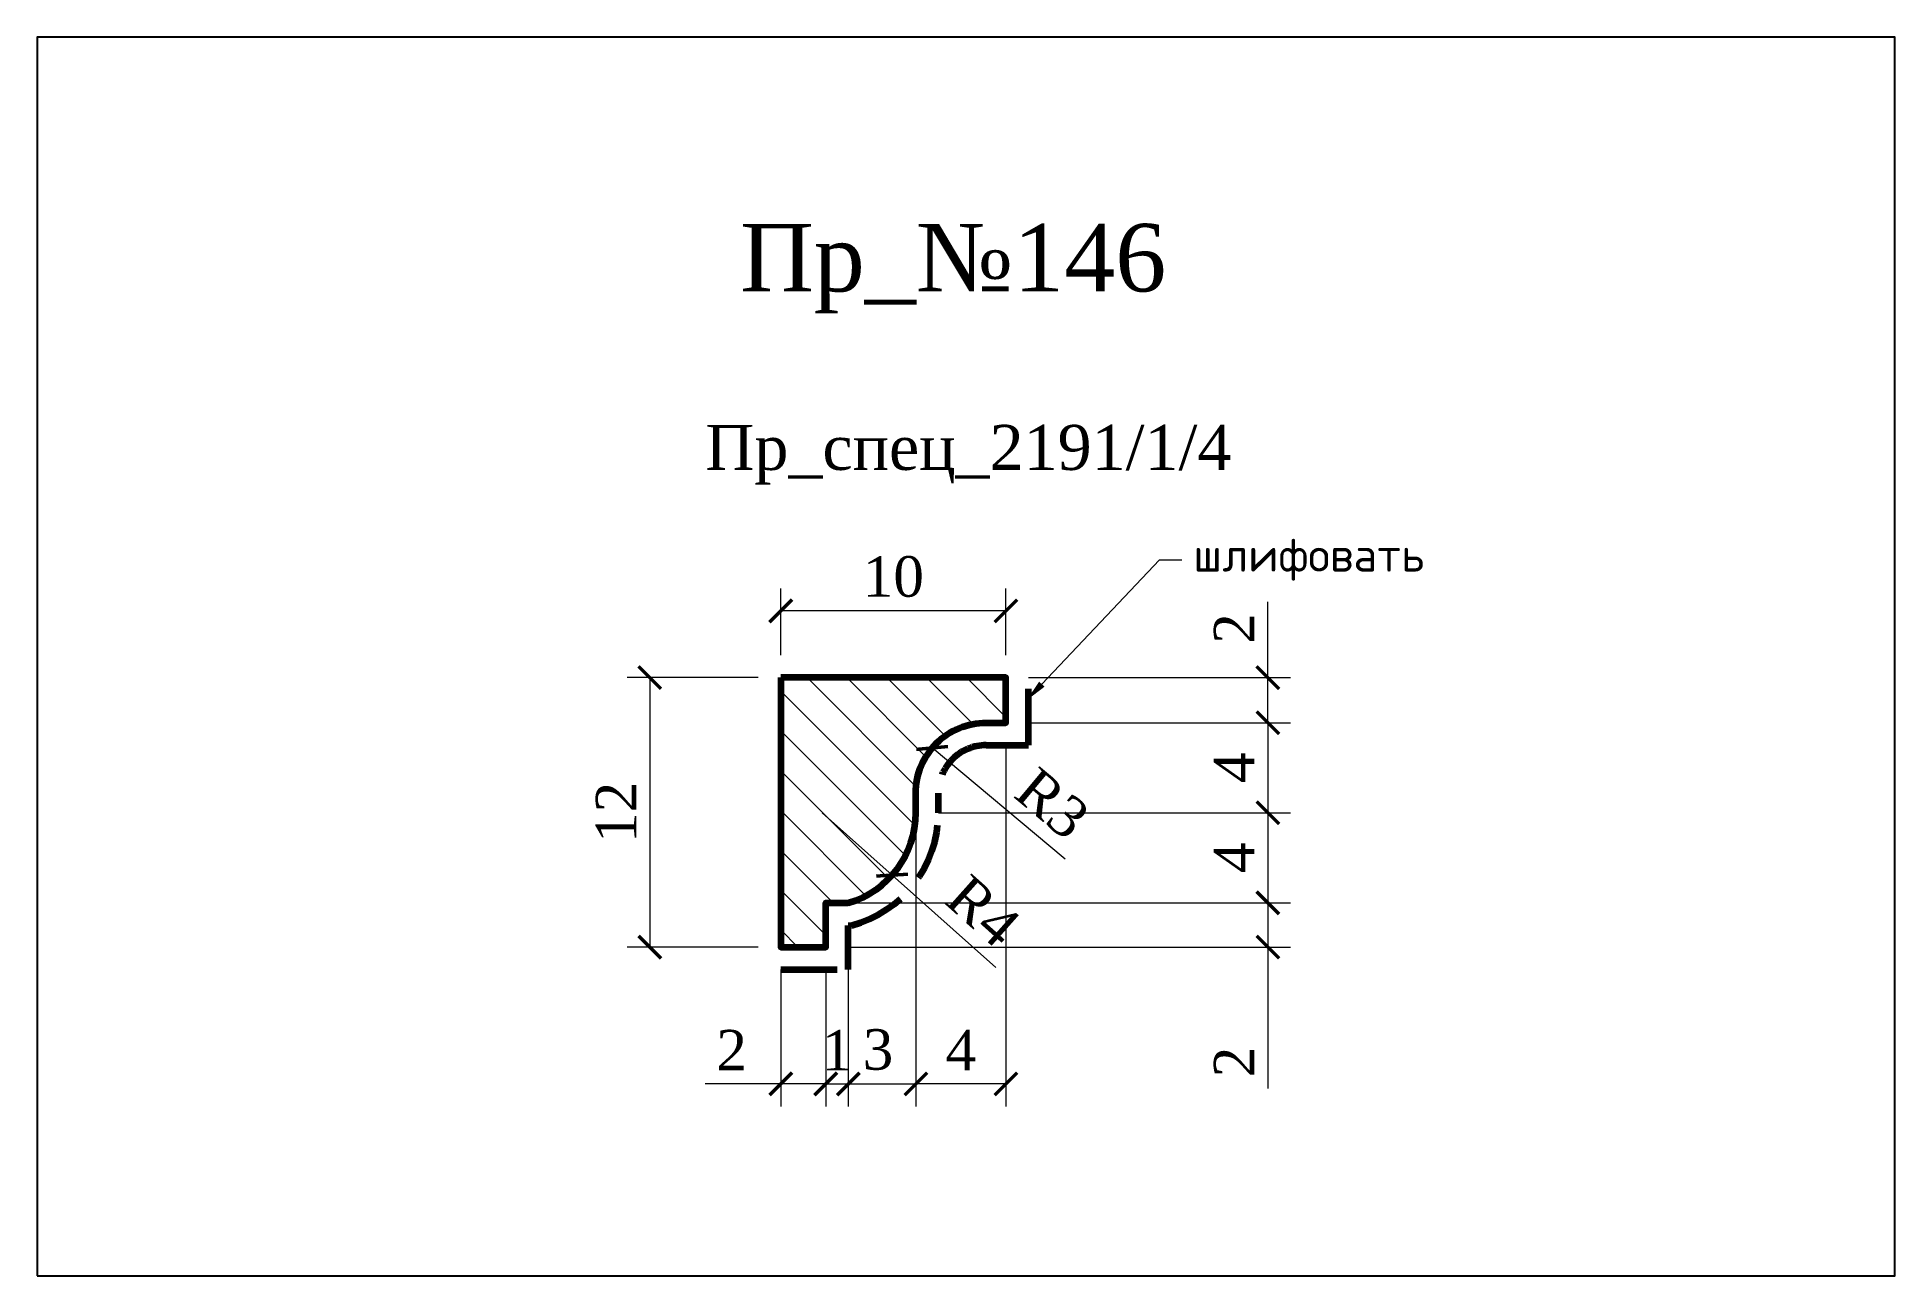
# Model space of a CAD drawing. Header units: millimetres. Extents: x 305288.6 to 305371.1, y -91211.8 to -91156.8.
import ezdxf
from ezdxf import colors
from ezdxf.entities.mleader import LeaderData, LeaderLine
from ezdxf.math import Vec2, Vec3

# ---------------------------------------------------------------- set-up
doc = ezdxf.new("R2010")
doc.units = ezdxf.units.MM
doc.header["$MEASUREMENT"] = 0
doc.linetypes.add('HIDDEN', pattern=[0.375, 0.25, -0.125])
doc.layers.add('Outside panel', color=7, linetype='Continuous', lineweight=18, true_color=0x7f5e57)
doc.layers.add('линия 50', color=1, linetype='Continuous', lineweight=211)
doc.layers.add('служебный слой РАЗМЕРЫ', color=7, linetype='Continuous', lineweight=9)
doc.layers.add('размеры в модели', color=7, linetype='Continuous')
doc.styles.add('ELECT', font='times.ttf')
doc.styles.get("Standard").update_dxf_attribs({"font": 'times.ttf'})
doc.styles.add('ЕСКД профили текст', font='isocpeur.ttf')
doc.dimstyles.new('M_1', dxfattribs={"dimtxt": 1.8, "dimasz": 1, "dimexe": 1, "dimexo": 1, "dimgap": 0.6, "dimtad": 1, "dimdec": 0, "dimdsep": 46, "dimtxsty": 'Standard', "dimblk": 'ARCHTICK', "dimcen": -5, "dimclrd": 7, "dimclre": 7, "dimclrt": 7, "dimadec": 0, "dimazin": 0, "dimtfac": 1, "dimtdec": 0, "dimtmove": 0, "dimatfit": 3, "dimfxl": 1, "dimtolj": 1, "dimtzin": 0, "dimlwd": 5, "dimlwe": 5, "dimarcsym": 0})

# ---------------------------------------------------------------- blocks, each defined once
blk = doc.blocks.new('_ArchTick')
at = {"color": 0, "linetype": 'ByBlock', "const_width": 0.15}
blk.add_lwpolyline([(-0.5, -0.5), (0.5, 0.5)], dxfattribs=at)
blk = doc.blocks.new('*D13')
at = {"layer": 'Defpoints', "color": 0, "ltscale": 1000, "transparency": 16777216}
for p in [(305323.415, -91191.288), (305326.527, -91194.058)]:
    blk.add_point(p, dxfattribs=at)
at = {"layer": 'размеры в модели', "color": 7, "lineweight": 5, "ltscale": 1000, "transparency": 16777216}
for p in [(305323.415, -91191.288), (305331.131, -91198.157)]:
    blk.add_line(p, (305326.527, -91194.058), dxfattribs=at)
at = {"layer": 'размеры в модели', "color": 7, "lineweight": 5, "ltscale": 1000, "transparency": 16777216, "rotation": 138.3188515539282}
blk.add_blockref('_ArchTick', (305326.527, -91194.058), dxfattribs=at)
at = {"layer": 'размеры в модели', "color": 7, "ltscale": 1000, "transparency": 16777216, "insert": (305330.573, -91195.653), "char_height": 1.8, "attachment_point": 5, "rotation": 318.31885}
blk.add_mtext('\\A1;R4', dxfattribs=at)
blk = doc.blocks.new('*D12')
at = {"layer": 'Defpoints', "color": 0, "ltscale": 1000, "transparency": 16777216}
for p in [(305328.307, -91188.41), (305330.707, -91190.413)]:
    blk.add_point(p, dxfattribs=at)
at = {"layer": 'размеры в модели', "color": 7, "lineweight": 5, "ltscale": 1000, "transparency": 16777216}
blk.add_line((305334.217, -91193.342), (305328.307, -91188.41), dxfattribs=at)
at = {"layer": 'размеры в модели', "color": 7, "lineweight": 5, "ltscale": 1000, "transparency": 16777216, "rotation": 140.1580094953358}
blk.add_blockref('_ArchTick', (305328.307, -91188.41), dxfattribs=at)
at = {"layer": 'размеры в модели', "color": 7, "ltscale": 1000, "transparency": 16777216, "insert": (305333.639, -91190.885), "char_height": 1.8, "attachment_point": 5, "rotation": 320.15801}
blk.add_mtext('\\A1;R3', dxfattribs=at)
blk = doc.blocks.new('*D11')
at = {"layer": 'Defpoints', "color": 0, "ltscale": 1000, "transparency": 16777216}
for p in [(305327.582, -91191.288), (305324.582, -91195.288), (305327.582, -91203.326)]:
    blk.add_point(p, dxfattribs=at)
at = {"layer": 'размеры в модели', "color": 7, "lineweight": 5, "ltscale": 1000, "transparency": 16777216}
for p, q in [((305327.582, -91192.288), (305327.582, -91204.326)), ((305324.582, -91196.288), (305324.582, -91204.326)), ((305324.582, -91203.326), (305327.582, -91203.326))]:
    blk.add_line(p, q, dxfattribs=at)
at = {"layer": 'размеры в модели', "color": 7, "lineweight": 5, "ltscale": 1000, "transparency": 16777216, "rotation": 180}
blk.add_blockref('_ArchTick', (305324.582, -91203.326), dxfattribs=at)
at = {"layer": 'размеры в модели', "color": 7, "lineweight": 5, "ltscale": 1000, "transparency": 16777216}
blk.add_blockref('_ArchTick', (305327.582, -91203.326), dxfattribs=at)
at = {"layer": 'размеры в модели', "color": 7, "ltscale": 1000, "transparency": 16777216, "insert": (305325.901, -91201.81), "char_height": 1.8, "attachment_point": 5}
blk.add_mtext('\\A1;3', dxfattribs=at)
blk = doc.blocks.new('*D10')
at = {"layer": 'Defpoints', "color": 0, "ltscale": 1000, "transparency": 16777216}
for p in [(305324.582, -91195.288), (305323.582, -91197.252), (305324.582, -91203.33)]:
    blk.add_point(p, dxfattribs=at)
at = {"layer": 'размеры в модели', "color": 7, "lineweight": 5, "ltscale": 1000, "transparency": 16777216}
for p, q in [((305324.582, -91196.288), (305324.582, -91204.33)), ((305323.582, -91198.252), (305323.582, -91204.33)), ((305323.582, -91203.33), (305322.582, -91203.33)), ((305323.582, -91203.33), (305324.582, -91203.33)), ((305324.582, -91203.33), (305325.582, -91203.33))]:
    blk.add_line(p, q, dxfattribs=at)
blk.add_blockref('_ArchTick', (305323.582, -91203.33), dxfattribs=at)
at = {"layer": 'размеры в модели', "color": 7, "lineweight": 5, "ltscale": 1000, "transparency": 16777216, "rotation": 180}
blk.add_blockref('_ArchTick', (305324.582, -91203.33), dxfattribs=at)
at = {"layer": 'размеры в модели', "color": 7, "ltscale": 1000, "transparency": 16777216, "insert": (305324.082, -91201.83), "char_height": 1.8, "attachment_point": 5}
blk.add_mtext('\\A1;1', dxfattribs=at)
blk = doc.blocks.new('*D2')
at = {"layer": 'Defpoints', "color": 0, "ltscale": 1000, "transparency": 16777216}
for p in [(305327.582, -91191.288), (305323.582, -91195.288), (305343.214, -91195.288)]:
    blk.add_point(p, dxfattribs=at)
at = {"layer": 'размеры в модели', "color": 7, "lineweight": 5, "ltscale": 1000, "transparency": 16777216}
for p, q in [((305328.582, -91191.288), (305344.214, -91191.288)), ((305343.214, -91191.288), (305343.214, -91195.288)), ((305324.582, -91195.288), (305344.214, -91195.288))]:
    blk.add_line(p, q, dxfattribs=at)
for p, rotation in [((305343.214, -91191.288), 90), ((305343.214, -91195.288), 270)]:
    blk.add_blockref('_ArchTick', p, dxfattribs=dict(at, rotation=rotation))
at = {"layer": 'размеры в модели', "color": 7, "ltscale": 1000, "transparency": 16777216, "insert": (305341.714, -91193.288), "char_height": 1.8, "attachment_point": 5, "rotation": 90}
blk.add_mtext('\\A1;4', dxfattribs=at)
blk = doc.blocks.new('*D3')
at = {"layer": 'Defpoints', "color": 0, "ltscale": 1000, "transparency": 16777216}
for p in [(305331.582, -91187.288), (305327.582, -91191.288), (305327.582, -91203.328)]:
    blk.add_point(p, dxfattribs=at)
at = {"layer": 'размеры в модели', "color": 7, "lineweight": 5, "ltscale": 1000, "transparency": 16777216}
for p, q in [((305331.582, -91188.288), (305331.582, -91204.328)), ((305327.582, -91192.288), (305327.582, -91204.328)), ((305331.582, -91203.328), (305327.582, -91203.328))]:
    blk.add_line(p, q, dxfattribs=at)
at = {"layer": 'размеры в модели', "color": 7, "lineweight": 5, "ltscale": 1000, "transparency": 16777216, "rotation": 180}
blk.add_blockref('_ArchTick', (305327.582, -91203.328), dxfattribs=at)
at = {"layer": 'размеры в модели', "color": 7, "lineweight": 5, "ltscale": 1000, "transparency": 16777216}
blk.add_blockref('_ArchTick', (305331.582, -91203.328), dxfattribs=at)
at = {"layer": 'размеры в модели', "color": 7, "ltscale": 1000, "transparency": 16777216, "insert": (305329.582, -91201.828), "char_height": 1.8, "attachment_point": 5}
blk.add_mtext('\\A1;4', dxfattribs=at)
blk = doc.blocks.new('*D4')
at = {"layer": 'Defpoints', "color": 0, "ltscale": 1000, "transparency": 16777216}
for p in [(305331.582, -91187.288), (305327.582, -91191.288), (305343.214, -91191.288)]:
    blk.add_point(p, dxfattribs=at)
at = {"layer": 'размеры в модели', "color": 7, "lineweight": 5, "ltscale": 1000, "transparency": 16777216}
for p, q in [((305332.582, -91187.288), (305344.214, -91187.288)), ((305343.214, -91187.288), (305343.214, -91191.288)), ((305328.582, -91191.288), (305344.214, -91191.288))]:
    blk.add_line(p, q, dxfattribs=at)
for p, rotation in [((305343.214, -91187.288), 90), ((305343.214, -91191.288), 270)]:
    blk.add_blockref('_ArchTick', p, dxfattribs=dict(at, rotation=rotation))
at = {"layer": 'размеры в модели', "color": 7, "ltscale": 1000, "transparency": 16777216, "insert": (305341.714, -91189.288), "char_height": 1.8, "attachment_point": 5, "rotation": 90}
blk.add_mtext('\\A1;4', dxfattribs=at)
blk = doc.blocks.new('*D5')
at = {"layer": 'Defpoints', "color": 0, "ltscale": 1000, "transparency": 16777216}
for p in [(305331.582, -91185.288), (305343.214, -91185.288), (305331.582, -91187.288)]:
    blk.add_point(p, dxfattribs=at)
at = {"layer": 'размеры в модели', "color": 7, "lineweight": 5, "ltscale": 1000, "transparency": 16777216}
for p, q in [((305343.214, -91185.288), (305343.214, -91181.926)), ((305332.582, -91185.288), (305344.214, -91185.288)), ((305343.214, -91187.288), (305343.214, -91185.288)), ((305332.582, -91187.288), (305344.214, -91187.288))]:
    blk.add_line(p, q, dxfattribs=at)
for p, rotation in [((305343.214, -91185.288), 90), ((305343.214, -91187.288), 270)]:
    blk.add_blockref('_ArchTick', p, dxfattribs=dict(at, rotation=rotation))
at = {"layer": 'размеры в модели', "color": 7, "ltscale": 1000, "transparency": 16777216, "insert": (305341.714, -91183.107), "char_height": 1.8, "attachment_point": 5, "rotation": 90}
blk.add_mtext('\\A1;2', dxfattribs=at)
blk = doc.blocks.new('*D6')
at = {"layer": 'Defpoints', "color": 0, "ltscale": 1000, "transparency": 16777216}
for p in [(305323.582, -91195.288), (305343.214, -91195.288), (305323.582, -91197.252)]:
    blk.add_point(p, dxfattribs=at)
at = {"layer": 'размеры в модели', "color": 7, "lineweight": 5, "ltscale": 1000, "transparency": 16777216}
for p, q in [((305324.582, -91195.288), (305344.214, -91195.288)), ((305343.214, -91195.288), (305343.214, -91197.252)), ((305324.582, -91197.252), (305344.214, -91197.252)), ((305343.214, -91197.252), (305343.214, -91203.533))]:
    blk.add_line(p, q, dxfattribs=at)
for p, rotation in [((305343.214, -91195.288), 90), ((305343.214, -91197.252), 270)]:
    blk.add_blockref('_ArchTick', p, dxfattribs=dict(at, rotation=rotation))
at = {"layer": 'размеры в модели', "color": 7, "ltscale": 1000, "transparency": 16777216, "insert": (305341.714, -91202.352), "char_height": 1.8, "attachment_point": 5, "rotation": 90}
blk.add_mtext('\\A1;2', dxfattribs=at)
blk = doc.blocks.new('*D7')
at = {"layer": 'Defpoints', "color": 0, "ltscale": 1000, "transparency": 16777216}
for p in [(305321.582, -91197.252), (305323.582, -91197.252), (305321.582, -91203.327)]:
    blk.add_point(p, dxfattribs=at)
at = {"layer": 'размеры в модели', "color": 7, "lineweight": 5, "ltscale": 1000, "transparency": 16777216}
for p, q in [((305321.582, -91198.252), (305321.582, -91204.327)), ((305323.582, -91198.252), (305323.582, -91204.327)), ((305321.582, -91203.327), (305318.22, -91203.327)), ((305323.582, -91203.327), (305321.582, -91203.327))]:
    blk.add_line(p, q, dxfattribs=at)
at = {"layer": 'размеры в модели', "color": 7, "lineweight": 5, "ltscale": 1000, "transparency": 16777216, "rotation": 180}
blk.add_blockref('_ArchTick', (305321.582, -91203.327), dxfattribs=at)
at = {"layer": 'размеры в модели', "color": 7, "lineweight": 5, "ltscale": 1000, "transparency": 16777216}
blk.add_blockref('_ArchTick', (305323.582, -91203.327), dxfattribs=at)
at = {"layer": 'размеры в модели', "color": 7, "ltscale": 1000, "transparency": 16777216, "insert": (305319.401, -91201.827), "char_height": 1.8, "attachment_point": 5}
blk.add_mtext('\\A1;2', dxfattribs=at)
blk = doc.blocks.new('*D8')
at = {"layer": 'Defpoints', "color": 0, "ltscale": 1000, "transparency": 16777216}
for p in [(305321.582, -91185.288), (305315.766, -91197.252), (305321.582, -91197.252)]:
    blk.add_point(p, dxfattribs=at)
at = {"layer": 'размеры в модели', "color": 7, "lineweight": 5, "ltscale": 1000, "transparency": 16777216}
for p, q in [((305320.582, -91185.288), (305314.766, -91185.288)), ((305315.766, -91185.288), (305315.766, -91197.252)), ((305320.582, -91197.252), (305314.766, -91197.252))]:
    blk.add_line(p, q, dxfattribs=at)
for p, rotation in [((305315.766, -91185.288), 90), ((305315.766, -91197.252), 270)]:
    blk.add_blockref('_ArchTick', p, dxfattribs=dict(at, rotation=rotation))
at = {"layer": 'размеры в модели', "color": 7, "ltscale": 1000, "transparency": 16777216, "insert": (305314.266, -91191.27), "char_height": 1.8, "attachment_point": 5, "rotation": 90}
blk.add_mtext('\\A1;12', dxfattribs=at)
blk = doc.blocks.new('*D9')
at = {"layer": 'Defpoints', "color": 0, "ltscale": 1000, "transparency": 16777216}
for p in [(305321.582, -91182.325), (305321.582, -91185.288), (305331.582, -91185.288)]:
    blk.add_point(p, dxfattribs=at)
at = {"layer": 'размеры в модели', "color": 7, "lineweight": 5, "ltscale": 1000, "transparency": 16777216}
for p, q in [((305321.582, -91184.288), (305321.582, -91181.325)), ((305331.582, -91184.288), (305331.582, -91181.325)), ((305331.582, -91182.325), (305321.582, -91182.325))]:
    blk.add_line(p, q, dxfattribs=at)
at = {"layer": 'размеры в модели', "color": 7, "lineweight": 5, "ltscale": 1000, "transparency": 16777216, "rotation": 180}
blk.add_blockref('_ArchTick', (305321.582, -91182.325), dxfattribs=at)
at = {"layer": 'размеры в модели', "color": 7, "lineweight": 5, "ltscale": 1000, "transparency": 16777216}
blk.add_blockref('_ArchTick', (305331.582, -91182.325), dxfattribs=at)
at = {"layer": 'размеры в модели', "color": 7, "ltscale": 1000, "transparency": 16777216, "insert": (305326.582, -91180.809), "char_height": 1.8, "attachment_point": 5}
blk.add_mtext('\\A1;10', dxfattribs=at)

msp = doc.modelspace()

# ---------------------------------------------------------------- hatches: boundary and pattern name
at = {"layer": 'Outside panel', "ltscale": 1000}
h = msp.add_hatch(dxfattribs=at)
h.set_pattern_fill('ANSI31', color=256, scale=10, angle=90)
h.set_pattern_definition([(135, (-6101.0015, 5569.6846), (-0.8838834765, -0.8838834765), [])])
edge = h.paths.add_edge_path()
edge.add_line((305321.582, -91185.288), (305321.582, -91197.252))
edge.add_line((305321.582, -91197.252), (305323.582, -91197.252))
edge.add_line((305323.582, -91197.252), (305323.582, -91195.288))
edge.add_line((305323.582, -91195.288), (305324.582, -91195.288))
edge.add_arc((305323.415, -91191.288), 4.167, 286.2602, 360)
edge.add_line((305327.582, -91191.288), (305327.582, -91190.413))
edge.add_arc((305330.707, -91190.413), 3.125, 90, 180, ccw=False)
edge.add_line((305330.707, -91187.288), (305331.582, -91187.288))
edge.add_line((305331.582, -91187.288), (305331.582, -91185.288))
edge.add_line((305331.582, -91185.288), (305321.582, -91185.288))

# ---------------------------------------------------------------- linework, layer by layer
at = {"color": 6, "ltscale": 1000}
msp.add_lwpolyline([(305288.559, -91211.849), (305371.059, -91211.849), (305371.059, -91156.849), (305288.559, -91156.849)], close=True, dxfattribs=at)
at = {"layer": 'линия 50', "color": 1, "linetype": 'HIDDEN', "ltscale": 10, "true_color": 0xff0909}
msp.add_lwpolyline([(305321.582, -91198.252), (305324.582, -91198.252), (305324.582, -91196.288), (305324.717, -91196.288, 0.341438), (305328.582, -91191.288), (305328.582, -91190.413, -0.414214), (305330.707, -91188.288), (305332.582, -91188.288), (305332.582, -91185.288)], format="xyb", dxfattribs=at)
at = {"layer": 'линия 50', "color": 7}
msp.add_lwpolyline([(305321.582, -91185.288), (305321.582, -91197.252), (305323.582, -91197.252), (305323.582, -91195.288), (305324.582, -91195.288, 0.333333), (305327.582, -91191.288), (305327.582, -91190.413, -0.414214), (305330.707, -91187.288), (305331.582, -91187.288), (305331.582, -91185.288)], format="xyb", close=True, dxfattribs=at)

# ---------------------------------------------------------------- texts
at = {"color": 5, "ltscale": 1000, "style": 'ELECT'}
msp.add_text('Пр_№146', height=3, dxfattribs=at).set_placement((305319.779, -91168.139))
at = {"color": 7, "ltscale": 1000, "style": 'ELECT'}
msp.add_text('Пр_спец_2191/1/4', height=2, dxfattribs=at).set_placement((305318.23, -91176.063))

# ---------------------------------------------------------------- dimensions: what is measured, and where the dimension line sits
at = {"layer": 'размеры в модели', "color": 0, "ltscale": 1000}
for base, p1, p2, angle, picture, middle in [((305321.582, -91182.325), (305331.582, -91185.288), (305321.582, -91185.288), 180, '*D9', (305326.582, -91180.809)), ((305343.214, -91185.288), (305331.582, -91187.288), (305331.582, -91185.288), 90, '*D5', (305341.714, -91183.107)), ((305343.214, -91191.288), (305331.582, -91187.288), (305327.582, -91191.288), 90, '*D4', (305341.714, -91189.288)), ((305343.214, -91195.288), (305327.582, -91191.288), (305323.582, -91195.288), 90, '*D2', (305341.714, -91193.288)), ((305321.582, -91203.327), (305323.582, -91197.252), (305321.582, -91197.252), 180, '*D7', (305319.401, -91201.827))]:
    dim = msp.add_linear_dim(base=base, p1=p1, p2=p2, angle=angle, dimstyle='M_1', override={"dimtxt": 1.8}, dxfattribs=at)
    dim.commit()
    dim.dimension.update_dxf_attribs({"geometry": picture, "text_midpoint": middle})
for base, p1, p2, angle, picture, middle in [((305315.766, -91197.252), (305321.582, -91185.288), (305321.582, -91197.252), 90, '*D8', (305315.766, -91191.27)), ((305327.582, -91203.328), (305331.582, -91187.288), (305327.582, -91191.288), 180, '*D3', (305329.582, -91203.328)), ((305343.214, -91195.288), (305323.582, -91197.252), (305323.582, -91195.288), 90, '*D6', (305343.214, -91202.352))]:
    dim = msp.add_linear_dim(base=base, p1=p1, p2=p2, angle=angle, dimstyle='M_1', override={"dimtxt": 1.8}, dxfattribs=at)
    dim.commit()
    dim.dimension.update_dxf_attribs({"geometry": picture, "text_midpoint": middle, "dimtype": 128})
dim = msp.add_radius_dim(center=(305330.707, -91190.413), mpoint=(305328.307, -91188.41), dimstyle='M_1', override={"dimtxt": 1.8}, dxfattribs=at)
dim.commit()
dim.dimension.update_dxf_attribs({"geometry": '*D12', "text_midpoint": (305332.668, -91192.049), "dimtype": 132})
dim = msp.add_radius_dim(center=(305323.415, -91191.288), mpoint=(305326.527, -91194.058), dimstyle='M_1', override={"dimtxt": 1.8}, dxfattribs=at)
dim.commit()
dim.dimension.update_dxf_attribs({"geometry": '*D13', "text_midpoint": (305330.573, -91195.653)})
for base, p1, p2, picture, middle in [((305327.582, -91203.326), (305324.582, -91195.288), (305327.582, -91191.288), '*D11', (305325.901, -91203.326)), ((305324.582, -91203.33), (305323.582, -91197.252), (305324.582, -91195.288), '*D10', (305324.082, -91203.33))]:
    dim = msp.add_linear_dim(base=base, p1=p1, p2=p2, dimstyle='M_1', override={"dimtxt": 1.8}, dxfattribs=at)
    dim.commit()
    dim.dimension.update_dxf_attribs({"geometry": picture, "text_midpoint": middle, "dimtype": 128})

# ---------------------------------------------------------------- leaders
at = {"layer": 'служебный слой РАЗМЕРЫ'}
ml = msp.add_multileader_mtext('Standard', dxfattribs=at)
ml.set_content('\\A1;шлифовать', color=256, style='ЕСКД профили текст')
ml.set_leader_properties(color=256, linetype='ByLayer', lineweight=-1)
ml.build(insert=Vec2(0, 0))
ml.multileader.update_dxf_attribs({"dogleg_length": 1, "arrow_head_size": 1})
ctx = ml.context
ctx.base_point, ctx.char_height, ctx.arrow_head_size, ctx.landing_gap_size, ctx.plane_origin = Vec3(305339.395, -91180.055), 1.5, 1, 0.5, Vec3(305358.43, -91149.199)
notes = []
notes.append((ctx, [(1, (1, 1, 0), (305338.395, -91180.055), (1, 0), 1, [(0, [(305332.491, -91186.304)], 0, [])])]))
ctx.mtext.insert, ctx.mtext.flow_direction = Vec3(305339.895, -91179.08), 5
for ctx, leaders in notes:
    for number, flags, end, landing, length, lines in leaders:
        leader = LeaderData()
        leader.index, (leader.has_last_leader_line, leader.has_dogleg_vector, leader.attachment_direction) = number, flags
        leader.last_leader_point, leader.dogleg_vector, leader.dogleg_length = Vec3(end), Vec3(landing), length
        for number, points, colour, breaks in lines:
            line = LeaderLine()
            line.index, line.vertices, line.color, line.breaks = number, Vec3.list(points), colors.encode_raw_color(colour), breaks
            leader.lines.append(line)
        ctx.leaders.append(leader)

doc.saveas('drawing.dxf')
